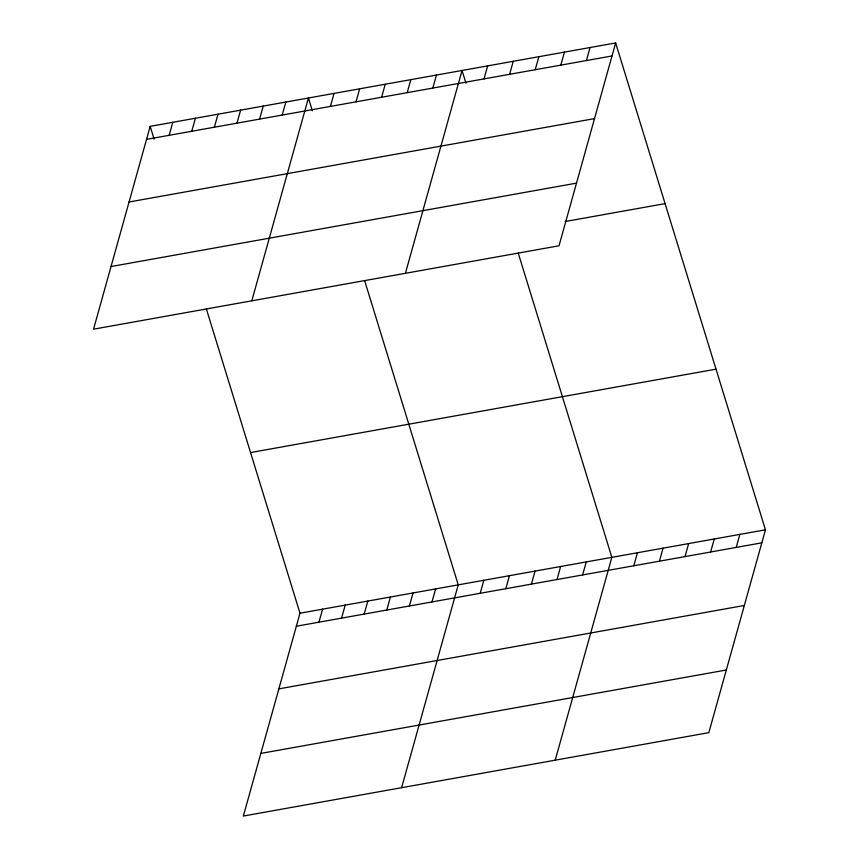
<?xml version="1.0" encoding="UTF-8"?>
<svg xmlns="http://www.w3.org/2000/svg" width="859" height="859" viewBox="0 0 859 859"><rect width="100%" height="100%" fill="white"/><g stroke="black" fill="none" stroke-linecap="round" stroke-linejoin="round"><path stroke-width="1.29" d="M150.175 126.348L93.545 329.18L559.016 245.781L615.645 42.95L150.175 126.348L154.105 139.094M169.159 135.303L172.788 122.3M191.761 131.255L195.401 118.241M214.374 127.207L218.003 114.193M236.977 123.159L240.617 110.145M259.59 119.1L263.219 106.097M282.192 115.052L285.832 102.038M251.805 300.822L308.435 97.99L312.365 110.747M330.404 106.419L334.044 93.406M356.013 101.834L359.642 88.821M381.611 97.239L385.24 84.236M407.209 92.654L410.838 79.64M432.807 88.069L436.447 75.055M206.353 308.918L299.984 613.219L243.355 816.05L708.825 732.652L765.455 529.82L615.645 42.95M405.416 273.302L462.045 70.47L465.965 83.226M318.957 622.174L322.597 609.171M484.014 78.899L487.644 65.885M341.571 618.126L345.2 605.112M509.612 74.303L513.242 61.3M364.173 614.078L367.813 601.064M535.211 69.719L538.851 56.715M386.786 610.03L390.416 597.016M409.389 605.971L413.029 592.968M560.809 65.134L564.449 52.12M432.002 601.923L435.631 588.909M586.418 60.549L590.047 47.535M401.615 787.692L458.244 584.861L364.613 280.571M480.213 593.29L483.842 580.276M505.811 588.705L509.441 575.691M531.41 584.109L535.05 571.106M557.019 579.524L560.648 566.51M582.617 574.939L586.246 561.926M555.215 760.172L611.844 557.341L518.224 253.051M633.813 565.77L637.453 552.756M659.422 561.185L663.051 548.171M685.02 556.589L688.65 543.586M710.618 552.004L714.248 538.99M736.217 547.419L739.857 534.405M146.545 139.362L612.016 55.964M129.054 201.994L594.525 118.606M111.036 266.537L576.507 183.139M565.243 221.504L665.081 203.615M250.549 452.553L716.019 369.155M299.984 613.219L765.455 529.82M296.355 626.232L761.815 542.834M278.864 688.864L744.334 605.477M260.846 753.407L726.306 670.009"/></g></svg>
